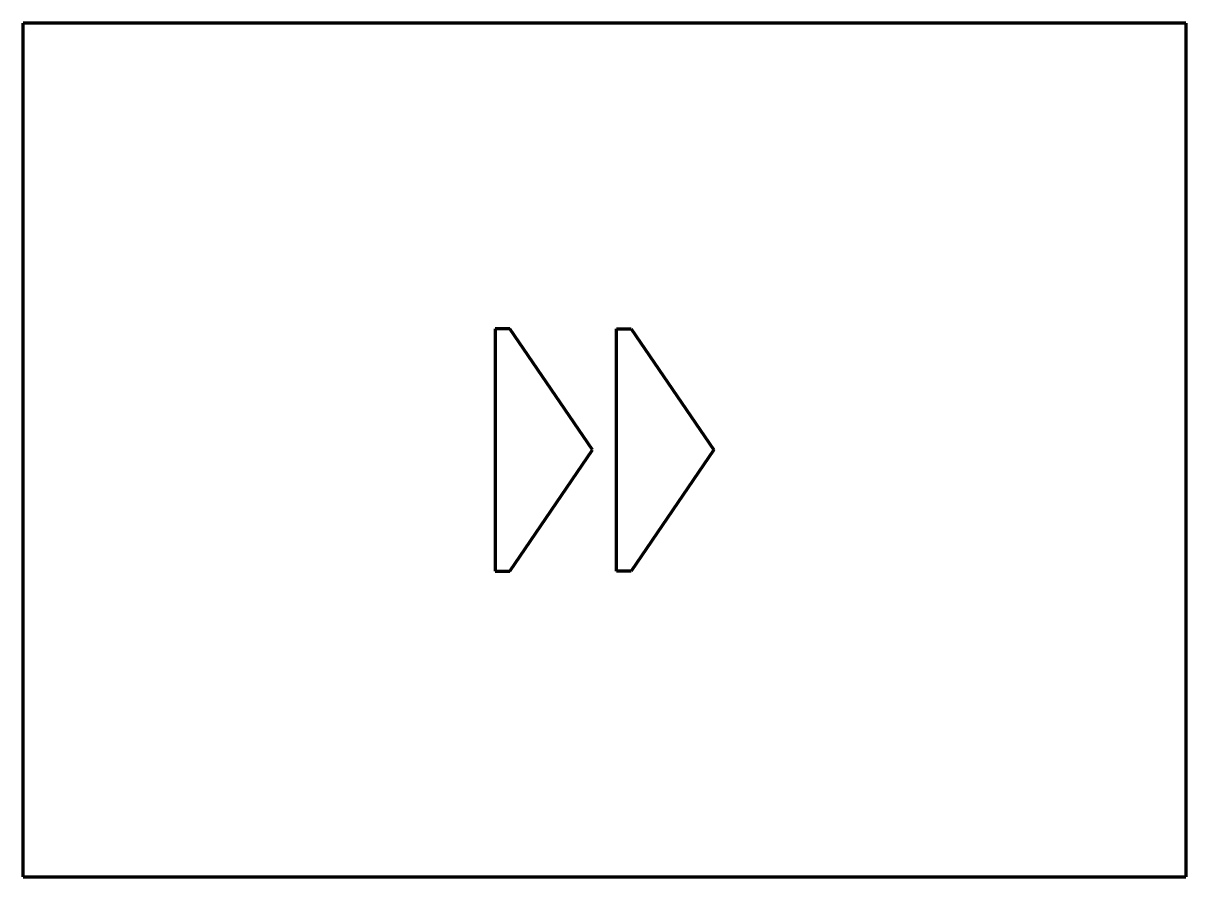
# Model space of a CAD drawing. Header units: millimetres. Extents: x 20 to 259, y 20 to 196.
import ezdxf

# ---------------------------------------------------------------- set-up
doc = ezdxf.new("R2010")
doc.units = ezdxf.units.MM
doc.layers.add('1', color=7, linetype='Continuous', true_color=0xffffff)

msp = doc.modelspace()

# ---------------------------------------------------------------- linework, layer by layer
at = {"layer": '1', "color": 8, "linetype": 'Continuous', "lineweight": 70}
for p, q in [((20, 20), (20, 195.9)), ((259.4, 195.9), (20, 195.9)), ((259.4, 195.9), (259.4, 20)), ((20, 20), (259.4, 20))]:
    msp.add_line(p, q, dxfattribs=at)
at = {"layer": '1', "color": 155, "linetype": 'Continuous', "lineweight": 70}
for p, q in [((117.2, 132.95), (117.2, 82.95)), ((120.2, 132.95), (117.2, 132.95)), ((137.2, 107.95), (120.2, 132.95)), ((120.2, 82.95), (137.2, 107.95)), ((117.2, 82.95), (120.2, 82.95))]:
    msp.add_line(p, q, dxfattribs=at)
at = {"layer": '1', "color": 163, "linetype": 'Continuous', "lineweight": 70}
for p, q in [((142.2, 132.95), (145.2, 132.95)), ((142.2, 82.95), (142.2, 132.95)), ((145.2, 132.95), (162.2, 107.95)), ((162.2, 107.95), (145.2, 82.95)), ((145.2, 82.95), (142.2, 82.95))]:
    msp.add_line(p, q, dxfattribs=at)

doc.saveas('drawing.dxf')
